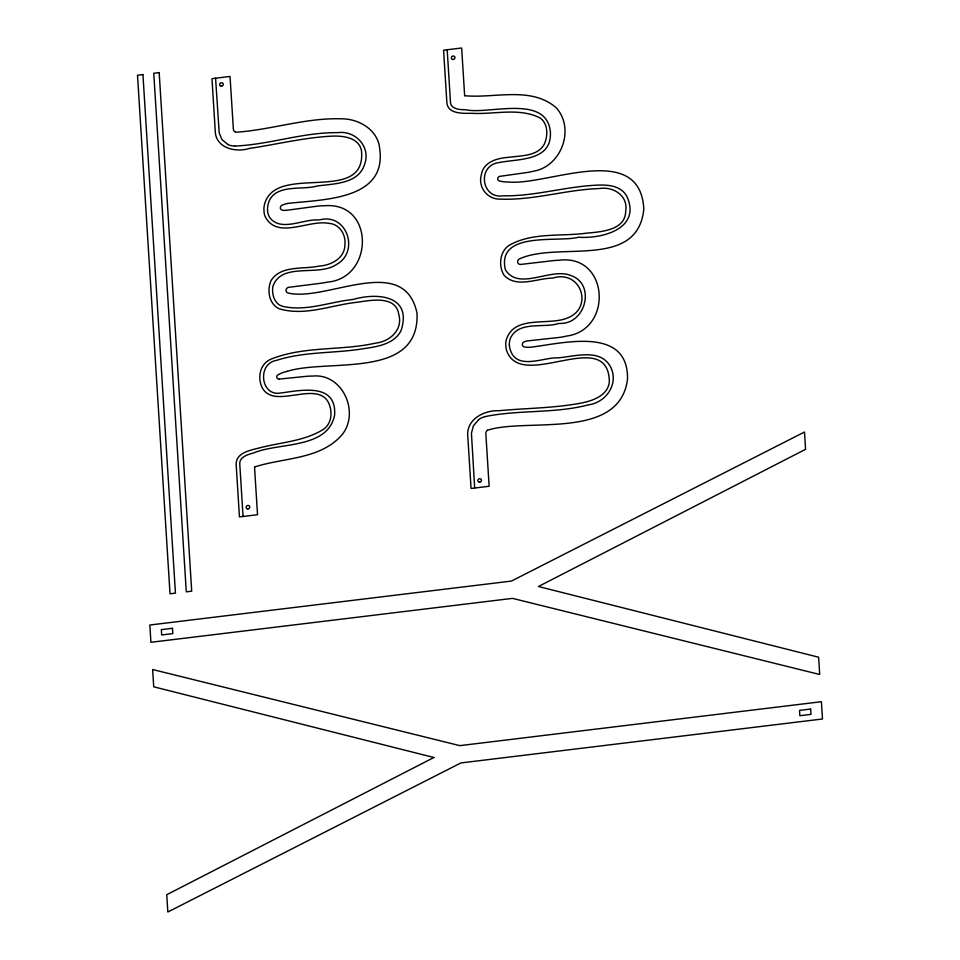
<?xml version="1.0" encoding="UTF-8"?>
<svg xmlns="http://www.w3.org/2000/svg" width="960" height="960" viewBox="0 0 960 960"><rect width="100%" height="100%" fill="white"/><g stroke="black" fill="none" stroke-linecap="round" stroke-linejoin="round"><path stroke-width="1.44" d="M486.024 432.072L486.012 432.096A9.732 9.012 -29.9 0 0 485.88 433.536L485.88 433.62A15.336 14.208 -29.9 0 0 485.88 434.148L489.132 486.264L471.06 488.46L467.808 436.596C465.852 419.472 484.068 410.064 498.912 410.724C526.128 408.132 553.656 408.216 580.608 403.188C592.392 400.944 608.232 395.652 609.36 381.528C607.944 325.344 521.328 392.316 506.7 350.7A23.292 21.576 -29.9 0 1 505.956 347.4L505.74 344.016A20.232 18.732 -29.9 0 1 506.172 340.224C513.828 314.232 548.64 326.232 567.9 317.82C593.868 307.452 580.92 269.316 552.828 278.064C537.36 278.136 516.696 288.648 504.072 275.304C498.48 266.232 499.548 252.588 508.32 245.82C531.792 231.888 560.892 236.748 586.932 233.112C601.14 231.828 625.476 230.352 625.692 211.176C628.428 195.828 613.332 186.144 599.304 188.544C566.1 189.612 533.712 200.472 500.4 199.116C487.104 199.596 477.648 186.852 481.44 174.36C483.6 161.64 497.88 158.016 508.872 157.32C521.052 155.484 537.252 156.588 544.248 144.252C548.04 136.008 548.256 124.224 540.48 118.176C519.648 107.28 494.628 114.564 472.236 113.328C463.392 113.268 447.42 114.54 446.832 102.06L443.58 50.196L461.652 48L464.652 95.724M486.42 431.244L487.464 430.224M478.548 419.832L473.424 425.784L471.432 433.248L474.672 488.016M487.644 430.152L488.64 429.84A24.804 22.968 -29.9 0 1 489.552 429.612C529.56 418.248 619.824 439.968 627.528 379.128C628.428 325.476 562.512 343.488 530.04 347.292A27.564 25.524 -29.9 0 1 525.552 347.124L525.348 347.064A2.916 2.7 -29.9 0 1 524.4 341.724A16.92 15.66 -29.9 0 1 527.316 340.932L560.244 337.32A84.18 77.94 -29.9 0 0 566.676 336.048C613.248 329.88 608.916 254.22 559.548 260.208A95.652 88.56 -29.9 0 0 553.548 260.604L520.26 264.48A3.108 2.88 -29.9 0 1 519.108 259.104C557.172 240.78 637.788 270.42 643.812 209.004C640.104 140.496 547.452 185.664 508.824 182.04A45.468 42.096 -29.9 0 1 503.352 181.776L500.016 181.116A9.612 8.904 -29.9 0 1 499.296 180.876A2.424 2.244 -29.9 0 1 499.62 176.436M254.664 466.956C283.704 457.524 320.016 459.684 341.772 435.096C360.228 412.872 342.792 373.104 312.708 376.068A77.592 71.844 -29.9 0 0 306.516 376.32L279.312 379.092M499.92 176.34L527.124 172.5A77.592 71.844 -29.9 0 0 533.256 171.24C561.252 166.848 575.34 128.916 556.26 107.796C531.156 85.908 494.7 98.556 464.772 95.724M485.04 416.604C519.108 409.584 554.748 413.76 588.564 404.82C606.384 402.48 619.248 383.328 610.404 366.624C600.216 348.072 574.776 356.508 558.06 357.852C545.184 357.024 521.136 368.82 512.184 354.192A42.312 39.18 -29.9 0 1 510.78 351.192L510.492 350.424A20.364 18.852 -29.9 0 1 509.568 346.944L509.376 344.916M287.292 371.316C327.852 358.44 419.772 380.064 417.012 313.2C404.148 252.108 326.028 302.388 287.904 292.98A3.108 2.88 -29.9 0 1 288.3 287.376L321.564 283.164A95.652 88.56 -29.9 0 0 327.528 282.108C373.884 278.16 374.916 202.152 325.104 205.704A84.18 77.94 -29.9 0 0 318.624 206.004L285.744 210.396M287.628 203.448C321.972 199.332 387.204 200.616 379.68 148.584C377.964 129.576 358.452 118.488 340.8 118.8C305.844 117.792 272.124 129.516 237.504 132.144A24.804 22.968 -29.9 0 1 236.58 132.132L235.56 132.072M234.684 146.052C269.28 144.708 302.712 132.24 337.512 132.66C355.524 130.104 371.196 147.072 364.488 164.604C358.38 183.996 333.816 183.732 317.268 185.964C303.372 190.356 276.648 183.78 269.184 200.964A42.312 39.18 -29.9 0 0 268.176 204.264L267.984 205.08A20.364 18.852 -29.9 0 0 267.516 208.74L267.576 210.78M227.784 144.372L221.928 139.584L219.204 132.936L215.58 78.204M235.344 132.024L234.216 131.292M233.724 130.572L233.712 130.548A9.732 9.012 -29.9 0 1 233.4 129.168A15.336 14.208 -29.9 0 1 233.328 128.556L230.04 76.452L211.968 78.648L215.22 130.512C215.172 147.828 235.368 152.892 249.084 148.488C276.216 144.48 303.012 137.796 330.468 136.212C341.832 135.516 358.668 136.908 361.476 150.6C366.84 206.4 273.588 161.148 264.216 205.728A23.292 21.576 -29.9 0 0 263.892 209.16L264.096 212.544A20.232 18.732 -29.9 0 0 264.996 216.168C276.816 240.312 308.7 219.372 328.584 223.356C339.492 223.764 346.2 234.78 344.892 244.92C344.736 258.504 330.672 265.536 318.684 266.136C303.132 269.568 280.956 264.912 271.008 280.62C266.868 290.064 268.86 303.708 278.868 308.628C304.788 316.728 331.848 304.74 357.876 302.184C371.22 300.144 396.048 295.38 398.784 314.448C403.176 329.544 389.868 341.7 375.6 343.104C341.1 350.94 303.972 345.828 270.828 359.22C259.62 364.044 257.124 378.276 262.512 388.272C269.256 399.972 284.808 396.252 295.776 394.944C306.696 393.444 322.356 390.468 328.464 402.54C332.7 411.348 332.028 423.492 323.34 429.408C304.344 441.264 281.04 442.248 259.812 447.828C250.764 450.18 235.284 452.568 236.196 465.048L239.448 516.912L257.532 514.716L254.532 466.992M447.192 49.764L450.42 101.424C450.108 108.648 458.628 109.68 464.04 109.716A82.128 76.044 -29.9 0 0 465.912 109.8C488.736 114.744 546.204 93.936 550.356 131.52C552.444 162.516 516.408 158.388 496.308 163.092C477.264 168.096 482.184 199.044 502.992 195.828C531.876 196.344 560.04 188.184 588.696 185.7C601.5 184.716 619.32 183.012 626.748 196.14C641.652 228.36 602.772 238.968 578.4 237.24C558.936 242.712 496.404 230.46 505.332 269.664C518.7 291.36 550.488 267.36 570.6 275.4C596.22 283.932 585.684 324.54 559.752 323.412A89.94 83.268 -29.9 0 1 557.832 323.724C543.156 328.176 518.868 320.844 510.588 337.884A18.444 17.076 -29.9 0 0 509.316 344.928M243.06 516.468L239.82 464.808C238.692 457.644 246.732 454.836 252.204 453.36A82.128 76.044 -29.9 0 1 254.028 452.82C278.784 442.344 328.056 449.232 334.62 415.032C336.696 382.26 300.72 390.372 280.476 393.048C260.532 396.48 257.076 363.696 276.216 360.468C303.432 351.564 332.736 353.424 360.792 349.116C375.048 346.884 393.516 345.192 400.968 330.804C412.62 295.968 378.528 292.08 352.86 299.508C329.736 301.836 305.88 311.832 282.516 306.288C274.212 303.852 271.68 294.132 272.856 286.464C281.508 261.624 317.784 276.972 336.216 264.66C359.916 252.036 347.184 212.796 319.86 219.816A89.94 83.268 -29.9 0 0 317.94 219.96C303.24 218.904 280.38 232.404 269.592 217.32A18.444 17.076 -29.9 0 1 267.516 210.78M234.684 146.004A16.632 15.396 -29.9 0 1 227.832 144.54M478.476 419.736A16.632 15.396 -29.9 0 1 485.04 416.64M278.928 379.068A2.424 2.244 -29.9 0 1 278.052 374.772A9.612 8.904 -29.9 0 1 278.664 374.4L281.952 372.912A45.468 42.096 -29.9 0 1 287.292 371.34M285.744 210.372A16.92 15.66 -29.9 0 1 282.828 210.324A2.916 2.7 -29.9 0 1 282.96 204.84L283.236 204.732A27.564 25.524 -29.9 0 1 287.64 203.484M805.584 449.304L538.44 586.512L818.616 657.216L819.708 674.496L512.52 598.368L150.924 642.3L149.844 625.02L511.44 581.076L804.504 432.012L805.584 449.304M433.896 757.5L166.752 894.72L167.832 912L460.896 762.936L822.492 718.992L821.412 701.712L459.816 745.644L152.628 669.516L153.72 686.808L433.896 757.5M142.932 74.568L137.508 75.228L170.016 593.796L175.44 593.136L142.932 74.568M159.18 72.588L153.756 73.248L186.276 591.828L191.7 591.168L159.18 72.588M172.488 628.296L161.352 629.64L161.688 634.968L172.824 633.612L172.488 628.296M810.648 709.044L799.512 710.4L799.848 715.716L810.984 714.372L810.648 709.044M221.376 86.208A1.848 1.704 -29.9 0 0 223.044 83.544A1.848 1.704 -29.9 0 0 219.9 83.64A1.848 1.704 -29.9 0 0 221.376 86.208M247.884 508.908A1.848 1.704 -29.9 0 0 249.54 506.256A1.848 1.704 -29.9 0 0 246.408 506.34A1.848 1.704 -29.9 0 0 247.884 508.908M479.604 482.184A1.848 1.704 -29.9 0 0 481.26 479.532A1.848 1.704 -29.9 0 0 478.128 479.628A1.848 1.704 -29.9 0 0 479.604 482.184M453.096 59.484A1.848 1.704 -29.9 0 0 454.752 56.82A1.848 1.704 -29.9 0 0 451.62 56.916A1.848 1.704 -29.9 0 0 453.096 59.484"/></g></svg>
